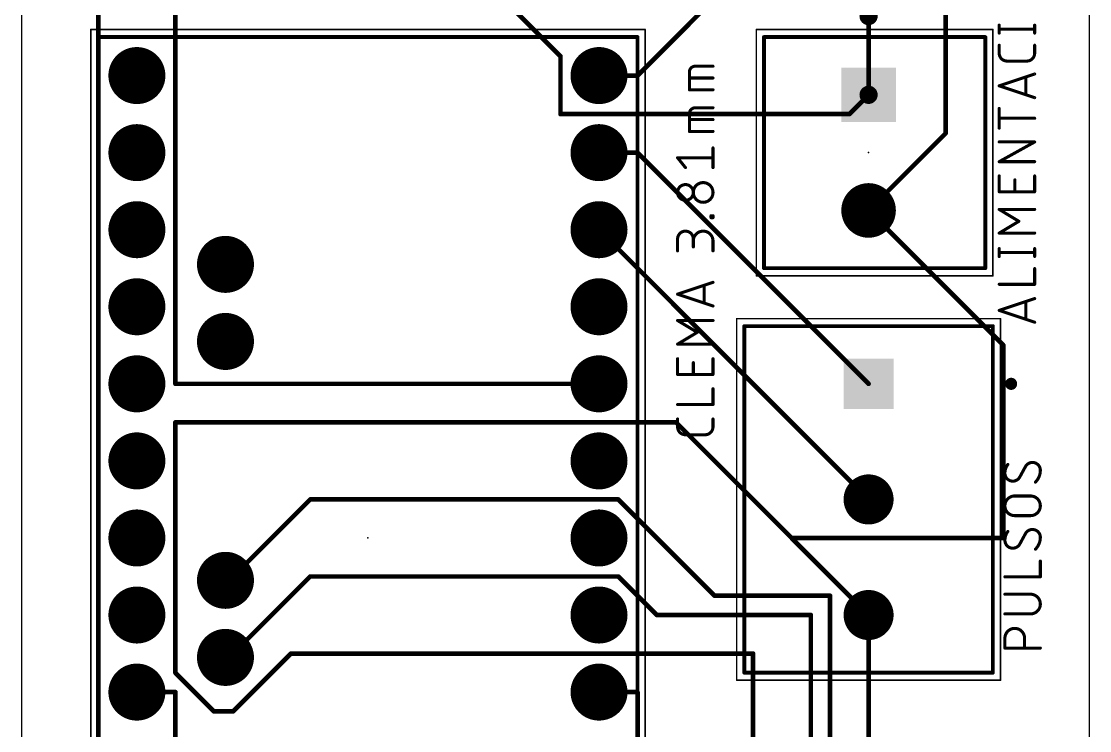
# Model space of a CAD drawing. Extents: x 2.5 to 37.8, y 12.7 to 76.2.
# Drawn here: x 2.54 to 37.77, y 38.1 to 61.48 of the extents above; entities that cross this region are included whole.
import ezdxf

# ---------------------------------------------------------------- set-up
doc = ezdxf.new("R2010")
doc.units = 0
for name, color, linetype in [('1', 12, 'CONTINUOUS'), ('17', 110, 'CONTINUOUS'), ('20', 31, 'CONTINUOUS'), ('21', 253, 'CONTINUOUS'), ('23', 53, 'CONTINUOUS'), ('25', 253, 'CONTINUOUS'), ('27', 253, 'CONTINUOUS'), ('39', 12, 'CONTINUOUS'), ('51', 253, 'CONTINUOUS')]:
    doc.layers.add(name, color=color, linetype=linetype)

# ---------------------------------------------------------------- blocks, each defined once
blk = doc.blocks.new('SQUAREP')
blk.add_solid([(-0.5, -0.5), (0.5, -0.5), (-0.5, 0.5), (0.5, 0.5)])
blk = doc.blocks.new('ROUNDP')
at = {"const_width": 0.5}
blk.add_lwpolyline([(0, -0.25, 1), (0, 0.25, 1), (0, -0.25)], format="xyb", dxfattribs=at)

msp = doc.modelspace()

# ---------------------------------------------------------------- linework, layer by layer
at = {"layer": '1', "const_width": 0.1524}
for points in [[(5.08, 72.39), (5.08, 33.02)], [(20.32, 60.325), (8.255, 72.39)], [(7.62, 49.53), (7.62, 71.12)], [(22.86, 59.69), (27.94, 64.77)], [(30.48, 59.055), (30.48, 64.77)], [(33.02, 64.77), (33.02, 57.785)], [(20.32, 58.42), (20.32, 60.325)], [(21.59, 59.69), (22.86, 59.69)], [(30.48, 59.055), (29.845, 58.42)], [(29.845, 58.42), (20.32, 58.42)], [(33.02, 57.785), (30.48, 55.245)], [(21.59, 57.15), (22.86, 57.15)], [(22.86, 57.15), (30.48, 49.53)], [(34.925, 50.8), (30.48, 55.245)], [(21.59, 54.61), (30.48, 45.72)], [(34.925, 44.45), (34.925, 50.8)], [(21.59, 49.53), (7.62, 49.53)], [(7.62, 48.26), (7.62, 40.005)], [(24.13, 48.26), (7.62, 48.26)], [(27.94, 44.45), (24.13, 48.26)], [(9.525, 43.18), (12.065, 45.72)], [(12.065, 45.72), (22.225, 45.72)], [(22.225, 45.72), (25.4, 42.545)], [(30.48, 41.91), (27.94, 44.45)], [(27.94, 44.45), (34.925, 44.45)], [(9.525, 43.18), (9.271, 43.053)], [(9.525, 40.64), (12.065, 43.18)], [(12.065, 43.18), (22.225, 43.18)], [(22.225, 43.18), (23.495, 41.91)], [(25.4, 42.545), (29.21, 42.545)], [(29.21, 42.545), (29.21, 29.21)], [(23.495, 41.91), (28.575, 41.91)], [(28.575, 41.91), (28.575, 31.115)], [(30.48, 41.91), (30.48, 27.94)], [(9.525, 40.64), (9.271, 40.513)], [(9.525, 38.735), (11.43, 40.64)], [(11.43, 40.64), (26.67, 40.64)], [(26.67, 40.64), (26.67, 34.29)], [(7.62, 40.005), (8.89, 38.735)], [(6.35, 39.37), (7.62, 39.37)], [(7.62, 39.37), (7.62, 31.115)], [(21.59, 39.37), (22.86, 39.37)], [(22.86, 39.37), (22.86, 36.195)], [(8.89, 38.735), (9.525, 38.735)]]:
    msp.add_lwpolyline(points, dxfattribs=at)
at = {"layer": '1', "const_width": 0.0762}
for points in [[(20.3581, 60.325, 1), (20.2819, 60.325)], [(20.2931, 60.2981, 1), (20.3469, 60.3519)], [(21.59, 59.7281, 1), (21.59, 59.6519)], [(22.8331, 59.7169, 1), (22.8869, 59.6631)], [(22.86, 59.6519, 1), (22.86, 59.7281)], [(30.4419, 59.055, 1), (30.5181, 59.055)], [(30.5069, 59.0281, 1), (30.4531, 59.0819)], [(20.32, 58.4581, 1), (20.32, 58.3819)], [(29.8181, 58.4469, 1), (29.8719, 58.3931)], [(29.845, 58.3819, 1), (29.845, 58.4581)], [(20.2819, 58.42, 1), (20.3581, 58.42)], [(32.9819, 57.785, 1), (33.0581, 57.785)], [(33.0469, 57.7581, 1), (32.9931, 57.8119)], [(21.59, 57.1881, 1), (21.59, 57.1119)], [(22.8869, 57.1769, 1), (22.8331, 57.1231)], [(22.86, 57.1119, 1), (22.86, 57.1881)], [(30.5069, 55.2719, 1), (30.4531, 55.2181)], [(30.4531, 55.2719, 1), (30.5069, 55.2181)], [(21.6169, 54.6369, 1), (21.5631, 54.5831)], [(34.9631, 50.8, 1), (34.8869, 50.8)], [(34.8981, 50.7731, 1), (34.9519, 50.8269)], [(7.62, 49.5681, 1), (7.62, 49.4919)], [(7.5819, 49.53, 1), (7.6581, 49.53)], [(21.59, 49.4919, 1), (21.59, 49.5681)], [(30.4531, 49.5031, 1), (30.5069, 49.5569)], [(7.6581, 48.26, 1), (7.5819, 48.26)], [(7.62, 48.2981, 1), (7.62, 48.2219)], [(24.1569, 48.2869, 1), (24.1031, 48.2331)], [(24.13, 48.2219, 1), (24.13, 48.2981)], [(12.065, 45.7581, 1), (12.065, 45.6819)], [(12.0919, 45.6931, 1), (12.0381, 45.7469)], [(22.2519, 45.7469, 1), (22.1981, 45.6931)], [(22.225, 45.6819, 1), (22.225, 45.7581)], [(30.4531, 45.6931, 1), (30.5069, 45.7469)], [(27.94, 44.4881, 1), (27.94, 44.4119)], [(27.9669, 44.4769, 1), (27.9131, 44.4231)], [(27.9131, 44.4231, 1), (27.9669, 44.4769)], [(34.8869, 44.45, 1), (34.9631, 44.45)], [(34.925, 44.4119, 1), (34.925, 44.4881)], [(9.254, 43.0871, 1), (9.288, 43.0189)], [(9.4981, 43.2069, 1), (9.5519, 43.1531)], [(9.542, 43.1459, 1), (9.508, 43.2141)], [(12.065, 43.2181, 1), (12.065, 43.1419)], [(12.0919, 43.1531, 1), (12.0381, 43.2069)], [(22.2519, 43.2069, 1), (22.1981, 43.1531)], [(22.225, 43.1419, 1), (22.225, 43.2181)], [(25.4, 42.5831, 1), (25.4, 42.5069)], [(25.3731, 42.5181, 1), (25.4269, 42.5719)], [(29.2481, 42.545, 1), (29.1719, 42.545)], [(29.21, 42.5069, 1), (29.21, 42.5831)], [(23.495, 41.9481, 1), (23.495, 41.8719)], [(23.4681, 41.8831, 1), (23.5219, 41.9369)], [(28.6131, 41.91, 1), (28.5369, 41.91)], [(28.575, 41.8719, 1), (28.575, 41.9481)], [(30.5181, 41.91, 1), (30.4419, 41.91)], [(30.4531, 41.8831, 1), (30.5069, 41.9369)], [(9.254, 40.5471, 1), (9.288, 40.4789)], [(9.4981, 40.6669, 1), (9.5519, 40.6131)], [(9.542, 40.6059, 1), (9.508, 40.6741)], [(11.43, 40.6781, 1), (11.43, 40.6019)], [(11.4569, 40.6131, 1), (11.4031, 40.6669)], [(26.7081, 40.64, 1), (26.6319, 40.64)], [(26.67, 40.6019, 1), (26.67, 40.6781)], [(7.5819, 40.005, 1), (7.6581, 40.005)], [(7.6469, 40.0319, 1), (7.5931, 39.9781)], [(6.35, 39.4081, 1), (6.35, 39.3319)], [(7.6581, 39.37, 1), (7.5819, 39.37)], [(7.62, 39.3319, 1), (7.62, 39.4081)], [(21.59, 39.4081, 1), (21.59, 39.3319)], [(22.8981, 39.37, 1), (22.8219, 39.37)], [(22.86, 39.3319, 1), (22.86, 39.4081)], [(8.89, 38.7731, 1), (8.89, 38.6969)], [(8.8631, 38.7081, 1), (8.9169, 38.7619)], [(9.4981, 38.7619, 1), (9.5519, 38.7081)], [(9.525, 38.6969, 1), (9.525, 38.7731)]]:
    msp.add_lwpolyline(points, format="xyb", dxfattribs=at)
at = {"layer": '20'}
for p, q in [((2.54, 76.19), (2.54, 12.7)), ((37.77, 12.7), (37.77, 76.19))]:
    msp.add_line(p, q, dxfattribs=at)
at = {"layer": '21'}
for points, const_width in [([(30.48, 61.5, 1), (30.48, 61.8, 1), (30.48, 61.5)], 0.3), ([(5.08, 60.9918, 1), (5.08, 60.9282)], 0.0635), ([(5.1117, 60.96, 1), (5.0483, 60.96)], 0.0635), ([(22.8917, 60.96, 1), (22.8283, 60.96)], 0.0635), ([(22.86, 60.9282, 1), (22.86, 60.9918)], 0.0635), ([(27.03, 60.9918, 1), (27.03, 60.9282)], 0.0635), ([(27.0617, 60.96, 1), (26.9983, 60.96)], 0.0635), ([(34.3618, 60.96, 1), (34.2982, 60.96)], 0.0635), ([(34.33, 60.9282, 1), (34.33, 60.9918)], 0.0635), ([(27.03, 53.3718, 1), (27.03, 53.3083)], 0.0635), ([(26.9983, 53.34, 1), (27.0617, 53.34)], 0.0635), ([(34.2982, 53.34, 1), (34.3618, 53.34)], 0.0635), ([(34.33, 53.3083, 1), (34.33, 53.3718)], 0.0635), ([(26.38, 51.4618, 1), (26.38, 51.3982)], 0.0635), ([(26.4118, 51.43, 1), (26.3483, 51.43)], 0.0635), ([(34.6118, 51.43, 1), (34.5482, 51.43)], 0.0635), ([(34.58, 51.3982, 1), (34.58, 51.4618)], 0.0635), ([(35.18, 49.43, 1), (35.18, 49.63, 1), (35.18, 49.43)], 0.2), ([(26.38, 40.0418, 1), (26.38, 39.9783)], 0.0635), ([(26.3483, 40.01, 1), (26.4118, 40.01)], 0.0635), ([(34.5482, 40.01, 1), (34.6118, 40.01)], 0.0635), ([(34.58, 39.9783, 1), (34.58, 40.0418)], 0.0635)]:
    msp.add_lwpolyline(points, format="xyb", dxfattribs=dict(at, const_width=const_width))
at = {"layer": '21', "const_width": 0.127}
for points in [[(22.86, 60.96), (5.08, 60.96)], [(5.08, 60.96), (5.08, 27.94)], [(22.86, 27.94), (22.86, 60.96)], [(27.03, 53.34), (27.03, 60.96)], [(27.03, 60.96), (34.33, 60.96)], [(34.33, 60.96), (34.33, 53.34)], [(34.33, 53.34), (27.03, 53.34)], [(26.38, 51.43), (34.58, 51.43)], [(26.38, 40.01), (26.38, 51.43)], [(34.58, 51.43), (34.58, 40.01)], [(34.58, 40.01), (26.38, 40.01)]]:
    msp.add_lwpolyline(points, dxfattribs=at)
at = {"layer": '23'}
for p in [(30.48, 57.15), (30.48, 45.72), (13.97, 44.45)]:
    msp.add_point(p, dxfattribs=at)
at = {"layer": '25', "const_width": 0.1016}
for points in [[(34.787, 61.0914), (34.787, 61.3514)], [(35.9572, 61.0914), (35.9572, 61.3514)], [(34.787, 61.2214), (35.9572, 61.2214)], [(34.787, 60.4281), (34.787, 60.6882)], [(35.9572, 60.6882), (35.9572, 60.4281)], [(35.6972, 60.1681), (35.047, 60.1681)], [(34.787, 59.3518), (35.9572, 59.7419)], [(35.6647, 59.6444), (35.6647, 59.0592)], [(35.9572, 58.9617), (34.787, 59.3518)], [(34.787, 57.9584), (34.787, 58.6085)], [(35.9572, 58.2834), (34.787, 58.2834)], [(34.787, 56.8519), (35.9572, 57.502)], [(35.9572, 57.502), (34.787, 57.502)], [(35.9572, 56.8519), (34.787, 56.8519)], [(34.787, 55.8621), (34.787, 56.3822)], [(35.9572, 56.3822), (35.9572, 55.8621)], [(35.3071, 55.8621), (35.3071, 56.2522)], [(35.9572, 55.8621), (34.787, 55.8621)], [(35.4371, 54.8876), (34.787, 55.2777)], [(34.787, 55.2777), (35.9572, 55.2777)], [(34.787, 54.4975), (35.4371, 54.8876)], [(35.9572, 54.4975), (34.787, 54.4975)], [(34.787, 53.7274), (34.787, 53.9874)], [(34.787, 53.8574), (35.9572, 53.8574)], [(35.9572, 53.7274), (35.9572, 53.9874)], [(35.9572, 52.8097), (35.9572, 53.3298)], [(34.787, 52.8097), (35.9572, 52.8097)], [(34.787, 51.9496), (35.9572, 52.3397)], [(35.6647, 52.2422), (35.6647, 51.6571)], [(35.9572, 51.5596), (34.787, 51.9496)], [(35.6574, 46.8094), (35.4626, 46.4524)], [(35.3004, 45.8343), (35.8196, 45.8343)], [(35.8196, 45.1852), (35.3004, 45.1852)], [(35.6574, 44.5996), (35.4626, 44.2426)], [(36.1442, 43.1682), (36.1442, 43.6874)], [(34.9758, 43.1682), (36.1442, 43.1682)], [(35.8196, 42.5958), (34.9758, 42.5958)], [(34.9758, 41.9467), (35.8196, 41.9467)], [(34.9758, 40.8206), (34.9758, 41.1452)], [(36.1442, 40.8206), (34.9758, 40.8206)], [(35.6249, 41.1452), (35.6249, 40.8206)]]:
    msp.add_lwpolyline(points, dxfattribs=at)
at = {"layer": '25'}
for points, const_width in [([(34.8124, 61.3514, 1), (34.7616, 61.3514)], 0.0508), ([(35.9826, 61.3514, 1), (35.9318, 61.3514)], 0.0508), ([(34.787, 61.2468, 1), (34.787, 61.196)], 0.0508), ([(34.7616, 61.0914, 1), (34.8124, 61.0914)], 0.0508), ([(35.9318, 61.0914, 1), (35.9826, 61.0914)], 0.0508), ([(35.9572, 61.196, 1), (35.9572, 61.2468)], 0.0508), ([(34.8124, 60.6882, 1), (34.7616, 60.6882)], 0.0508), ([(35.9826, 60.6882, 1), (35.9318, 60.6882)], 0.0508), ([(34.787, 60.4281, 0.4142), (35.047, 60.1681)], 0.1016), ([(34.8124, 60.4281, 1), (34.7616, 60.4281)], 0.0508), ([(34.7616, 60.4281, 1), (34.8124, 60.4281)], 0.0508), ([(35.6972, 60.1681, 0.4142), (35.9572, 60.4281)], 0.1016), ([(35.9826, 60.4281, 1), (35.9318, 60.4281)], 0.0508), ([(35.9318, 60.4281, 1), (35.9826, 60.4281)], 0.0508), ([(35.047, 60.1935, 1), (35.047, 60.1427)], 0.0508), ([(35.047, 60.1427, 1), (35.047, 60.1935)], 0.0508), ([(35.6972, 60.1935, 1), (35.6972, 60.1427)], 0.0508), ([(35.6972, 60.1427, 1), (35.6972, 60.1935)], 0.0508), ([(35.6901, 59.6444, 1), (35.6393, 59.6444)], 0.0508), ([(35.9653, 59.7178, 1), (35.9492, 59.766)], 0.0508), ([(34.795, 59.3759, 1), (34.779, 59.3277)], 0.0508), ([(34.779, 59.3759, 1), (34.795, 59.3277)], 0.0508), ([(35.6393, 59.0592, 1), (35.6901, 59.0592)], 0.0508), ([(35.9492, 58.9376, 1), (35.9653, 58.9858)], 0.0508), ([(34.8124, 58.6085, 1), (34.7616, 58.6085)], 0.0508), ([(34.787, 58.3088, 1), (34.787, 58.258)], 0.0508), ([(35.9572, 58.258, 1), (35.9572, 58.3088)], 0.0508), ([(34.7616, 57.9584, 1), (34.8124, 57.9584)], 0.0508), ([(34.787, 57.5274, 1), (34.787, 57.4766)], 0.0508), ([(35.9696, 57.4798, 1), (35.9449, 57.5242)], 0.0508), ([(35.9572, 57.4766, 1), (35.9572, 57.5274)], 0.0508), ([(34.787, 56.8773, 1), (34.787, 56.8265)], 0.0508), ([(34.7747, 56.8741, 1), (34.7993, 56.8297)], 0.0508), ([(35.9572, 56.8265, 1), (35.9572, 56.8773)], 0.0508), ([(34.8124, 56.3822, 1), (34.7616, 56.3822)], 0.0508), ([(35.9826, 56.3822, 1), (35.9318, 56.3822)], 0.0508), ([(35.3325, 56.2522, 1), (35.2817, 56.2522)], 0.0508), ([(34.787, 55.8875, 1), (34.787, 55.8367)], 0.0508), ([(34.7616, 55.8621, 1), (34.8124, 55.8621)], 0.0508), ([(35.2817, 55.8621, 1), (35.3325, 55.8621)], 0.0508), ([(35.9318, 55.8621, 1), (35.9826, 55.8621)], 0.0508), ([(35.9572, 55.8367, 1), (35.9572, 55.8875)], 0.0508), ([(34.8001, 55.2995, 1), (34.7739, 55.2559)], 0.0508), ([(34.787, 55.3031, 1), (34.787, 55.2523)], 0.0508), ([(35.9572, 55.2523, 1), (35.9572, 55.3031)], 0.0508), ([(35.4502, 54.8658, 1), (35.4241, 54.9094)], 0.0508), ([(35.4241, 54.8658, 1), (35.4502, 54.9094)], 0.0508), ([(34.787, 54.5229, 1), (34.787, 54.4721)], 0.0508), ([(34.7739, 54.5193, 1), (34.8001, 54.4757)], 0.0508), ([(35.9572, 54.4721, 1), (35.9572, 54.5229)], 0.0508), ([(34.8124, 53.9874, 1), (34.7616, 53.9874)], 0.0508), ([(34.787, 53.8828, 1), (34.787, 53.832)], 0.0508), ([(35.9826, 53.9874, 1), (35.9318, 53.9874)], 0.0508), ([(35.9572, 53.832, 1), (35.9572, 53.8828)], 0.0508), ([(34.7616, 53.7274, 1), (34.8124, 53.7274)], 0.0508), ([(35.9318, 53.7274, 1), (35.9826, 53.7274)], 0.0508), ([(35.9826, 53.3298, 1), (35.9318, 53.3298)], 0.0508), ([(34.787, 52.8351, 1), (34.787, 52.7843)], 0.0508), ([(35.9572, 52.7843, 1), (35.9572, 52.8351)], 0.0508), ([(35.9318, 52.8097, 1), (35.9826, 52.8097)], 0.0508), ([(35.6901, 52.2422, 1), (35.6393, 52.2422)], 0.0508), ([(35.9653, 52.3156, 1), (35.9492, 52.3638)], 0.0508), ([(34.795, 51.9737, 1), (34.779, 51.9255)], 0.0508), ([(34.779, 51.9737, 1), (34.795, 51.9255)], 0.0508), ([(35.6393, 51.6571, 1), (35.6901, 51.6571)], 0.0508), ([(35.9492, 51.5355, 1), (35.9653, 51.5837)], 0.0508), ([(35.0732, 46.8743, 0.1623), (34.9758, 46.5822)], 0.1016), ([(35.0935, 46.8591, 1), (35.0528, 46.8895)], 0.0508), ([(35.8846, 46.9392, 0.2656), (35.6574, 46.8094)], 0.1016), ([(35.6797, 46.7972, 1), (35.6351, 46.8215)], 0.0508), ([(36.1442, 46.6796, 0.4142), (35.8846, 46.9392)], 0.1016), ([(35.8846, 46.9646, 1), (35.8846, 46.9138)], 0.0508), ([(35.8846, 46.9138, 1), (35.8846, 46.9646)], 0.0508), ([(34.9758, 46.5822, 0.4142), (35.2354, 46.3225)], 0.1016), ([(35.0012, 46.5822, 1), (34.9504, 46.5822)], 0.0508), ([(34.9504, 46.5822, 1), (35.0012, 46.5822)], 0.0508), ([(35.6355, 46.8223, 1), (35.6793, 46.7965)], 0.0508), ([(35.9819, 46.2901, 0.2), (36.1442, 46.6796)], 0.1016), ([(36.1696, 46.6796, 1), (36.1188, 46.6796)], 0.0508), ([(36.1188, 46.6796, 1), (36.1696, 46.6796)], 0.0508), ([(35.2354, 46.3225, 0.2656), (35.4626, 46.4524)], 0.1016), ([(35.2354, 46.3479, 1), (35.2354, 46.2971)], 0.0508), ([(35.2354, 46.2971, 1), (35.2354, 46.3479)], 0.0508), ([(35.4403, 46.4645, 1), (35.4849, 46.4402)], 0.0508), ([(35.4845, 46.4395, 1), (35.4408, 46.4653)], 0.0508), ([(35.964, 46.3081, 1), (35.9998, 46.2721)], 0.0508), ([(35.3004, 45.8343, 1), (35.3004, 45.1852)], 0.1016), ([(35.3004, 45.8597, 1), (35.3004, 45.8089)], 0.0508), ([(35.3004, 45.8089, 1), (35.3004, 45.8597)], 0.0508), ([(35.8196, 45.1852, 1), (35.8196, 45.8343)], 0.1016), ([(35.8196, 45.8597, 1), (35.8196, 45.8089)], 0.0508), ([(35.8196, 45.8089, 1), (35.8196, 45.8597)], 0.0508), ([(35.3004, 45.2106, 1), (35.3004, 45.1598)], 0.0508), ([(35.3004, 45.1598, 1), (35.3004, 45.2106)], 0.0508), ([(35.8196, 45.2106, 1), (35.8196, 45.1598)], 0.0508), ([(35.8196, 45.1598, 1), (35.8196, 45.2106)], 0.0508), ([(35.8846, 44.7294, 0.2656), (35.6574, 44.5996)], 0.1016), ([(36.1442, 44.4698, 0.4142), (35.8846, 44.7294)], 0.1016), ([(35.8846, 44.7548, 1), (35.8846, 44.704)], 0.0508), ([(35.8846, 44.704, 1), (35.8846, 44.7548)], 0.0508), ([(35.0732, 44.6645, 0.1623), (34.9758, 44.3724)], 0.1016), ([(34.9758, 44.3724, 0.4142), (35.2354, 44.1128)], 0.1016), ([(35.0012, 44.3724, 1), (34.9504, 44.3724)], 0.0508), ([(34.9504, 44.3724, 1), (35.0012, 44.3724)], 0.0508), ([(35.0935, 44.6493, 1), (35.0528, 44.6797)], 0.0508), ([(35.6355, 44.6125, 1), (35.6793, 44.5867)], 0.0508), ([(35.6797, 44.5874, 1), (35.6351, 44.6117)], 0.0508), ([(35.9819, 44.0803, 0.2), (36.1442, 44.4698)], 0.1016), ([(36.1696, 44.4698, 1), (36.1188, 44.4698)], 0.0508), ([(36.1188, 44.4698, 1), (36.1696, 44.4698)], 0.0508), ([(35.2354, 44.1128, 0.2656), (35.4626, 44.2426)], 0.1016), ([(35.2354, 44.1381, 1), (35.2354, 44.0874)], 0.0508), ([(35.2354, 44.0874, 1), (35.2354, 44.1382)], 0.0508), ([(35.4403, 44.2547, 1), (35.4849, 44.2304)], 0.0508), ([(35.4845, 44.2297, 1), (35.4408, 44.2555)], 0.0508), ([(35.964, 44.0983, 1), (35.9998, 44.0623)], 0.0508), ([(36.1696, 43.6874, 1), (36.1188, 43.6874)], 0.0508), ([(34.9758, 43.1936, 1), (34.9758, 43.1428)], 0.0508), ([(36.1188, 43.1682, 1), (36.1696, 43.1682)], 0.0508), ([(36.1442, 43.1428, 1), (36.1442, 43.1936)], 0.0508), ([(34.9758, 42.6212, 1), (34.9758, 42.5704)], 0.0508), ([(35.8196, 41.9467, 1), (35.8196, 42.5958)], 0.1016), ([(35.8196, 42.6212, 1), (35.8196, 42.5704)], 0.0508), ([(35.8196, 42.5704, 1), (35.8196, 42.6212)], 0.0508), ([(34.9758, 41.9721, 1), (34.9758, 41.9213)], 0.0508), ([(35.8196, 41.9721, 1), (35.8196, 41.9213)], 0.0508), ([(35.8196, 41.9213, 1), (35.8196, 41.9721)], 0.0508), ([(35.6249, 41.1452, 1), (34.9758, 41.1452)], 0.1016), ([(35.0012, 41.1452, 1), (34.9504, 41.1452)], 0.0508), ([(34.9504, 41.1452, 1), (35.0012, 41.1452)], 0.0508), ([(34.9758, 40.846, 1), (34.9758, 40.7952)], 0.0508), ([(35.6503, 41.1452, 1), (35.5995, 41.1452)], 0.0508), ([(35.5995, 41.1452, 1), (35.6503, 41.1452)], 0.0508), ([(36.1442, 40.7952, 1), (36.1442, 40.846)], 0.0508), ([(34.9504, 40.8206, 1), (35.0012, 40.8206)], 0.0508), ([(35.5995, 40.8206, 1), (35.6503, 40.8206)], 0.0508)]:
    msp.add_lwpolyline(points, format="xyb", dxfattribs=dict(at, const_width=const_width))
at = {"layer": '27'}
for points, const_width in [([(24.765, 59.9992, 0.4142), (24.5703, 59.8045)], 0.1016), ([(24.765, 60.0246, 1), (24.765, 59.9738)], 0.0508), ([(24.765, 59.9738, 1), (24.765, 60.0246)], 0.0508), ([(25.3492, 59.9738, 1), (25.3492, 60.0246)], 0.0508), ([(24.5957, 59.8045, 1), (24.5449, 59.8045)], 0.0508), ([(24.5449, 59.8045, 1), (24.5957, 59.8045)], 0.0508), ([(24.5703, 59.6351, 1), (24.5703, 59.5843)], 0.0508), ([(25.3492, 59.5843, 1), (25.3492, 59.6351)], 0.0508), ([(24.5703, 59.2457, 1), (24.5703, 59.1949)], 0.0508), ([(24.5449, 59.2203, 1), (24.5957, 59.2203)], 0.0508), ([(25.3492, 59.1949, 1), (25.3492, 59.2457)], 0.0508), ([(24.765, 58.6276, 0.4142), (24.5703, 58.4329)], 0.1016), ([(24.5957, 58.4329, 1), (24.5449, 58.4329)], 0.0508), ([(24.765, 58.653, 1), (24.765, 58.6022)], 0.0508), ([(24.765, 58.6022, 1), (24.765, 58.653)], 0.0508), ([(25.3492, 58.6022, 1), (25.3492, 58.653)], 0.0508), ([(24.5449, 58.4329, 1), (24.5957, 58.4329)], 0.0508), ([(24.5703, 58.2635, 1), (24.5703, 58.2127)], 0.0508), ([(25.3492, 58.2127, 1), (25.3492, 58.2635)], 0.0508), ([(24.5703, 57.8741, 1), (24.5703, 57.8233)], 0.0508), ([(24.5449, 57.8487, 1), (24.5957, 57.8487)], 0.0508), ([(25.3492, 57.8233, 1), (25.3492, 57.8741)], 0.0508), ([(25.3746, 57.3054, 1), (25.3238, 57.3054)], 0.0508), ([(24.2006, 56.9967, 1), (24.161, 56.965)], 0.0508), ([(24.1808, 57.0062, 1), (24.1808, 56.9554)], 0.0508), ([(25.3492, 56.9554, 1), (25.3492, 57.0062)], 0.0508), ([(24.4206, 56.6404, 1), (24.4603, 56.6721)], 0.0508), ([(25.3238, 56.6563, 1), (25.3746, 56.6563)], 0.0508), ([(24.4404, 56.0975, 1), (24.4404, 55.5782)], 0.1016), ([(24.4404, 55.5782, 1), (24.4404, 56.0975)], 0.1016), ([(24.4404, 56.1229, 1), (24.4404, 56.0721)], 0.0508), ([(24.4404, 56.0721, 1), (24.4404, 56.1229)], 0.0508), ([(25.0246, 56.1624, 1), (25.0246, 55.5133)], 0.1016), ([(25.0246, 55.5133, 1), (25.0246, 56.1624)], 0.1016), ([(25.0246, 56.1878, 1), (25.0246, 56.137)], 0.0508), ([(25.0246, 56.137, 1), (25.0246, 56.1878)], 0.0508), ([(24.4404, 55.6036, 1), (24.4404, 55.5528)], 0.0508), ([(24.4404, 55.5528, 1), (24.4404, 55.6036)], 0.0508), ([(25.0246, 55.5387, 1), (25.0246, 55.4879)], 0.0508), ([(25.0246, 55.4879, 1), (25.0246, 55.5387)], 0.0508), ([(25.3097, 55.0702, 1), (25.2589, 55.0702)], 0.0508), ([(25.2843, 55.0956, 1), (25.2843, 55.0448)], 0.0508), ([(25.2843, 55.0307, 1), (25.2843, 54.9799)], 0.0508), ([(25.2589, 55.0053, 1), (25.3097, 55.0053)], 0.0508), ([(25.3746, 55.0702, 1), (25.3238, 55.0702)], 0.0508), ([(25.3238, 55.0053, 1), (25.3746, 55.0053)], 0.0508), ([(25.3492, 55.0448, 1), (25.3492, 55.0956)], 0.0508), ([(25.3492, 54.9799, 1), (25.3492, 55.0307)], 0.0508), ([(24.7001, 54.3026, 1), (24.1808, 54.3026)], 0.1016), ([(25.3492, 54.2376, 1), (24.7001, 54.2376)], 0.1016), ([(24.2062, 54.3026, 1), (24.1554, 54.3026)], 0.0508), ([(24.1554, 54.3026, 1), (24.2062, 54.3026)], 0.0508), ([(24.7255, 54.3026, 1), (24.6747, 54.3026)], 0.0508), ([(24.6747, 54.3026, 1), (24.7255, 54.3026)], 0.0508), ([(24.6747, 54.2376, 1), (24.7255, 54.2376)], 0.0508), ([(25.3746, 54.2376, 1), (25.3238, 54.2376)], 0.0508), ([(25.3238, 54.2376, 1), (25.3746, 54.2376)], 0.0508), ([(24.1554, 53.9131, 1), (24.2062, 53.9131)], 0.0508), ([(24.6747, 54.0429, 1), (24.7255, 54.0429)], 0.0508), ([(25.3238, 53.9131, 1), (25.3746, 53.9131)], 0.0508), ([(25.3572, 52.8504, 1), (25.3412, 52.8986)], 0.0508), ([(24.1888, 52.5091, 1), (24.1728, 52.461)], 0.0508), ([(24.1728, 52.5091, 1), (24.1888, 52.461)], 0.0508), ([(25.0825, 52.7771, 1), (25.0317, 52.7771)], 0.0508), ([(25.0317, 52.1929, 1), (25.0825, 52.1929)], 0.0508), ([(25.3412, 52.0715, 1), (25.3572, 52.1197)], 0.0508), ([(24.1939, 51.639, 1), (24.1677, 51.5954)], 0.0508), ([(24.1808, 51.6426, 1), (24.1808, 51.5918)], 0.0508), ([(25.3492, 51.5918, 1), (25.3492, 51.6426)], 0.0508), ([(24.843, 51.206, 1), (24.8168, 51.2495)], 0.0508), ([(24.8168, 51.206, 1), (24.843, 51.2495)], 0.0508), ([(24.1808, 50.8637, 1), (24.1808, 50.8129)], 0.0508), ([(24.1677, 50.8601, 1), (24.1939, 50.8165)], 0.0508), ([(25.3492, 50.8129, 1), (25.3492, 50.8637)], 0.0508), ([(24.2062, 50.3579, 1), (24.1554, 50.3579)], 0.0508), ([(25.3746, 50.3579, 1), (25.3238, 50.3579)], 0.0508), ([(24.7255, 50.2281, 1), (24.6747, 50.2281)], 0.0508), ([(24.1554, 49.8387, 1), (24.2062, 49.8387)], 0.0508), ([(24.1808, 49.864, 1), (24.1808, 49.8133)], 0.0508), ([(24.6747, 49.8387, 1), (24.7255, 49.8387)], 0.0508), ([(25.3238, 49.8387, 1), (25.3746, 49.8387)], 0.0508), ([(25.3492, 49.8133, 1), (25.3492, 49.864)], 0.0508), ([(25.3746, 49.3673, 1), (25.3238, 49.3673)], 0.0508), ([(24.1808, 48.8734, 1), (24.1808, 48.8227)], 0.0508), ([(25.3238, 48.8481, 1), (25.3746, 48.8481)], 0.0508), ([(25.3492, 48.8227, 1), (25.3492, 48.8734)], 0.0508), ([(24.2062, 48.3712, 1), (24.1554, 48.3712)], 0.0508), ([(25.3746, 48.3712, 1), (25.3238, 48.3712)], 0.0508), ([(24.1808, 48.1115, 0.4142), (24.4404, 47.8519)], 0.1016), ([(24.2062, 48.1115, 1), (24.1554, 48.1115)], 0.0508), ([(24.1554, 48.1115, 1), (24.2062, 48.1115)], 0.0508), ([(25.0896, 47.8519, 0.4142), (25.3492, 48.1115)], 0.1016), ([(25.3746, 48.1115, 1), (25.3238, 48.1115)], 0.0508), ([(25.3238, 48.1115, 1), (25.3746, 48.1115)], 0.0508), ([(24.4404, 47.8773, 1), (24.4404, 47.8265)], 0.0508), ([(24.4404, 47.8265, 1), (24.4404, 47.8773)], 0.0508), ([(25.0896, 47.8773, 1), (25.0896, 47.8265)], 0.0508), ([(25.0896, 47.8265, 1), (25.0896, 47.8773)], 0.0508)]:
    msp.add_lwpolyline(points, format="xyb", dxfattribs=dict(at, const_width=const_width))
at = {"layer": '27', "const_width": 0.1016}
for points in [[(24.765, 59.9992), (25.3492, 59.9992)], [(24.5703, 59.2203), (24.5703, 59.8045)], [(25.3492, 59.6097), (24.5703, 59.6097)], [(25.3492, 59.2203), (24.5703, 59.2203)], [(24.5703, 57.8487), (24.5703, 58.4329)], [(24.765, 58.6276), (25.3492, 58.6276)], [(25.3492, 58.2381), (24.5703, 58.2381)], [(25.3492, 57.8487), (24.5703, 57.8487)], [(25.3492, 56.6563), (25.3492, 57.3054)], [(24.4404, 56.6563), (24.1808, 56.9808)], [(24.1808, 56.9808), (25.3492, 56.9808)], [(25.2843, 55.0053), (25.2843, 55.0702)], [(25.2843, 55.0702), (25.3492, 55.0702)], [(25.3492, 55.0053), (25.2843, 55.0053)], [(25.3492, 55.0702), (25.3492, 55.0053)], [(24.1808, 53.9131), (24.1808, 54.3026)], [(24.7001, 54.3026), (24.7001, 54.0429)], [(25.3492, 53.9131), (25.3492, 54.2376)], [(24.1808, 52.485), (25.3492, 52.8745)], [(25.3492, 52.0956), (24.1808, 52.485)], [(25.0571, 52.7771), (25.0571, 52.1929)], [(24.8299, 51.2277), (24.1808, 51.6172)], [(24.1808, 51.6172), (25.3492, 51.6172)], [(24.1808, 50.8383), (24.8299, 51.2277)], [(25.3492, 50.8383), (24.1808, 50.8383)], [(24.1808, 49.8387), (24.1808, 50.3579)], [(25.3492, 50.3579), (25.3492, 49.8387)], [(24.7001, 49.8387), (24.7001, 50.2281)], [(25.3492, 49.8387), (24.1808, 49.8387)], [(25.3492, 48.8481), (25.3492, 49.3673)], [(24.1808, 48.8481), (25.3492, 48.8481)], [(24.1808, 48.1115), (24.1808, 48.3712)], [(25.3492, 48.3712), (25.3492, 48.1115)], [(25.0896, 47.8519), (24.4404, 47.8519)]]:
    msp.add_lwpolyline(points, dxfattribs=at)
at = {"layer": '39', "const_width": 0.05}
for points in [[(4.83, 27.69), (4.83, 61.21)], [(4.83, 61.21), (23.11, 61.21)], [(23.11, 61.21), (23.11, 27.69)], [(26.78, 53.09), (26.78, 61.21)], [(26.78, 61.21), (34.58, 61.21)], [(34.58, 61.21), (34.58, 53.09)], [(34.58, 53.09), (26.78, 53.09)], [(26.13, 51.68), (34.83, 51.68)], [(26.13, 39.76), (26.13, 51.68)], [(34.83, 51.68), (34.83, 39.76)], [(34.83, 39.76), (26.13, 39.76)]]:
    msp.add_lwpolyline(points, dxfattribs=at)
at = {"layer": '39', "const_width": 0.025}
for points in [[(4.8425, 61.21, 1), (4.8175, 61.21)], [(4.83, 61.2225, 1), (4.83, 61.1975)], [(23.1225, 61.21, 1), (23.0975, 61.21)], [(23.11, 61.1975, 1), (23.11, 61.2225)], [(26.7925, 61.21, 1), (26.7675, 61.21)], [(26.78, 61.2225, 1), (26.78, 61.1975)], [(34.5925, 61.21, 1), (34.5675, 61.21)], [(34.58, 61.1975, 1), (34.58, 61.2225)], [(26.78, 53.1025, 1), (26.78, 53.0775)], [(26.7675, 53.09, 1), (26.7925, 53.09)], [(34.5675, 53.09, 1), (34.5925, 53.09)], [(34.58, 53.0775, 1), (34.58, 53.1025)], [(26.13, 51.6925, 1), (26.13, 51.6675)], [(26.1425, 51.68, 1), (26.1175, 51.68)], [(34.8425, 51.68, 1), (34.8175, 51.68)], [(34.83, 51.6675, 1), (34.83, 51.6925)], [(26.13, 39.7725, 1), (26.13, 39.7475)], [(26.1175, 39.76, 1), (26.1425, 39.76)], [(34.8175, 39.76, 1), (34.8425, 39.76)], [(34.83, 39.7475, 1), (34.83, 39.7725)]]:
    msp.add_lwpolyline(points, format="xyb", dxfattribs=at)
at = {"layer": '51'}
for points, const_width in [([(5.08, 60.9918, 1), (5.08, 60.9282)], 0.0635), ([(5.1117, 60.96, 1), (5.0483, 60.96)], 0.0635), ([(22.8917, 60.96, 1), (22.8283, 60.96)], 0.0635), ([(22.86, 60.9282, 1), (22.86, 60.9918)], 0.0635), ([(27.03, 60.9918, 1), (27.03, 60.9282)], 0.0635), ([(27.0617, 60.96, 1), (26.9983, 60.96)], 0.0635), ([(34.3618, 60.96, 1), (34.2982, 60.96)], 0.0635), ([(34.33, 60.9282, 1), (34.33, 60.9918)], 0.0635), ([(30.48, 58.905, 1), (30.48, 59.205, 1), (30.48, 58.905)], 0.3), ([(27.03, 53.3718, 1), (27.03, 53.3083)], 0.0635), ([(26.9983, 53.34, 1), (27.0617, 53.34)], 0.0635), ([(34.2982, 53.34, 1), (34.3618, 53.34)], 0.0635), ([(34.33, 53.3083, 1), (34.33, 53.3718)], 0.0635), ([(26.38, 51.4618, 1), (26.38, 51.3982)], 0.0635), ([(26.4118, 51.43, 1), (26.3483, 51.43)], 0.0635), ([(34.6118, 51.43, 1), (34.5482, 51.43)], 0.0635), ([(34.58, 51.3982, 1), (34.58, 51.4618)], 0.0635), ([(35.18, 49.43, 1), (35.18, 49.63, 1), (35.18, 49.43)], 0.2), ([(26.38, 40.0418, 1), (26.38, 39.9783)], 0.0635), ([(26.3483, 40.01, 1), (26.4118, 40.01)], 0.0635), ([(34.5482, 40.01, 1), (34.6118, 40.01)], 0.0635), ([(34.58, 39.9783, 1), (34.58, 40.0418)], 0.0635)]:
    msp.add_lwpolyline(points, format="xyb", dxfattribs=dict(at, const_width=const_width))
at = {"layer": '51', "const_width": 0.127}
for points in [[(22.86, 60.96), (5.08, 60.96)], [(5.08, 60.96), (5.08, 27.94)], [(22.86, 27.94), (22.86, 60.96)], [(27.03, 53.34), (27.03, 60.96)], [(27.03, 60.96), (34.33, 60.96)], [(34.33, 60.96), (34.33, 53.34)], [(34.33, 53.34), (27.03, 53.34)], [(26.38, 51.43), (34.58, 51.43)], [(26.38, 40.01), (26.38, 51.43)], [(34.58, 51.43), (34.58, 40.01)], [(34.58, 40.01), (26.38, 40.01)]]:
    msp.add_lwpolyline(points, dxfattribs=at)

# ---------------------------------------------------------------- block references
at = {"layer": '17'}
for name, p, xscale, yscale, rotation in [('ROUNDP', (6.35, 59.69), 1.8796, 1.8796, 180), ('ROUNDP', (6.35, 59.69), 1.8796, 1.8796, 180), ('ROUNDP', (21.59, 59.69), 1.8796, 1.8796, 180), ('ROUNDP', (21.59, 59.69), 1.8796, 1.8796, 180), ('SQUAREP', (30.48, 59.055), 1.8, 1.8, 270), ('SQUAREP', (30.48, 59.055), 1.8, 1.8, 270), ('ROUNDP', (6.35, 57.15), 1.8796, 1.8796, 180), ('ROUNDP', (6.35, 57.15), 1.8796, 1.8796, 180), ('ROUNDP', (21.59, 57.15), 1.8796, 1.8796, 180), ('ROUNDP', (21.59, 57.15), 1.8796, 1.8796, 180), ('ROUNDP', (30.48, 55.245), 1.8, 1.8, 270), ('ROUNDP', (30.48, 55.245), 1.8, 1.8, 270), ('ROUNDP', (6.35, 54.61), 1.8796, 1.8796, 180), ('ROUNDP', (6.35, 54.61), 1.8796, 1.8796, 180), ('ROUNDP', (21.59, 54.61), 1.8796, 1.8796, 180), ('ROUNDP', (21.59, 54.61), 1.8796, 1.8796, 180), ('ROUNDP', (9.271, 53.467), 1.8796, 1.8796, 180), ('ROUNDP', (9.271, 53.467), 1.8796, 1.8796, 180), ('ROUNDP', (6.35, 52.07), 1.8796, 1.8796, 180), ('ROUNDP', (6.35, 52.07), 1.8796, 1.8796, 180), ('ROUNDP', (21.59, 52.07), 1.8796, 1.8796, 180), ('ROUNDP', (21.59, 52.07), 1.8796, 1.8796, 180), ('ROUNDP', (9.271, 50.927), 1.8796, 1.8796, 180), ('ROUNDP', (9.271, 50.927), 1.8796, 1.8796, 180), ('ROUNDP', (6.35, 49.53), 1.8796, 1.8796, 180), ('ROUNDP', (6.35, 49.53), 1.8796, 1.8796, 180), ('ROUNDP', (21.59, 49.53), 1.8796, 1.8796, 180), ('ROUNDP', (21.59, 49.53), 1.8796, 1.8796, 180), ('SQUAREP', (30.48, 49.53), 1.65, 1.65, 270), ('SQUAREP', (30.48, 49.53), 1.65, 1.65, 270), ('ROUNDP', (6.35, 46.99), 1.8796, 1.8796, 180), ('ROUNDP', (6.35, 46.99), 1.8796, 1.8796, 180), ('ROUNDP', (21.59, 46.99), 1.8796, 1.8796, 180), ('ROUNDP', (21.59, 46.99), 1.8796, 1.8796, 180), ('ROUNDP', (30.48, 45.72), 1.65, 1.65, 270), ('ROUNDP', (30.48, 45.72), 1.65, 1.65, 270), ('ROUNDP', (6.35, 44.45), 1.8796, 1.8796, 180), ('ROUNDP', (6.35, 44.45), 1.8796, 1.8796, 180), ('ROUNDP', (21.59, 44.45), 1.8796, 1.8796, 180), ('ROUNDP', (21.59, 44.45), 1.8796, 1.8796, 180), ('ROUNDP', (9.271, 43.053), 1.8796, 1.8796, 180), ('ROUNDP', (9.271, 43.053), 1.8796, 1.8796, 180), ('ROUNDP', (6.35, 41.91), 1.8796, 1.8796, 180), ('ROUNDP', (6.35, 41.91), 1.8796, 1.8796, 180), ('ROUNDP', (21.59, 41.91), 1.8796, 1.8796, 180), ('ROUNDP', (21.59, 41.91), 1.8796, 1.8796, 180), ('ROUNDP', (30.48, 41.91), 1.65, 1.65, 270), ('ROUNDP', (30.48, 41.91), 1.65, 1.65, 270), ('ROUNDP', (9.271, 40.513), 1.8796, 1.8796, 180), ('ROUNDP', (9.271, 40.513), 1.8796, 1.8796, 180), ('ROUNDP', (6.35, 39.37), 1.8796, 1.8796, 180), ('ROUNDP', (6.35, 39.37), 1.8796, 1.8796, 180), ('ROUNDP', (21.59, 39.37), 1.8796, 1.8796, 180), ('ROUNDP', (21.59, 39.37), 1.8796, 1.8796, 180)]:
    msp.add_blockref(name, p, dxfattribs=dict(at, xscale=xscale, yscale=yscale, rotation=rotation))

doc.saveas('drawing.dxf')
